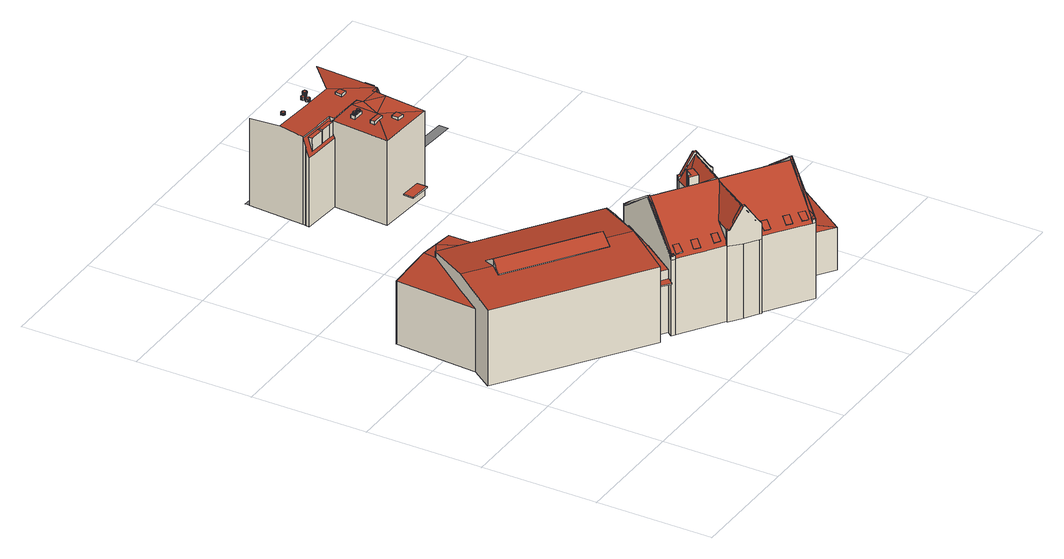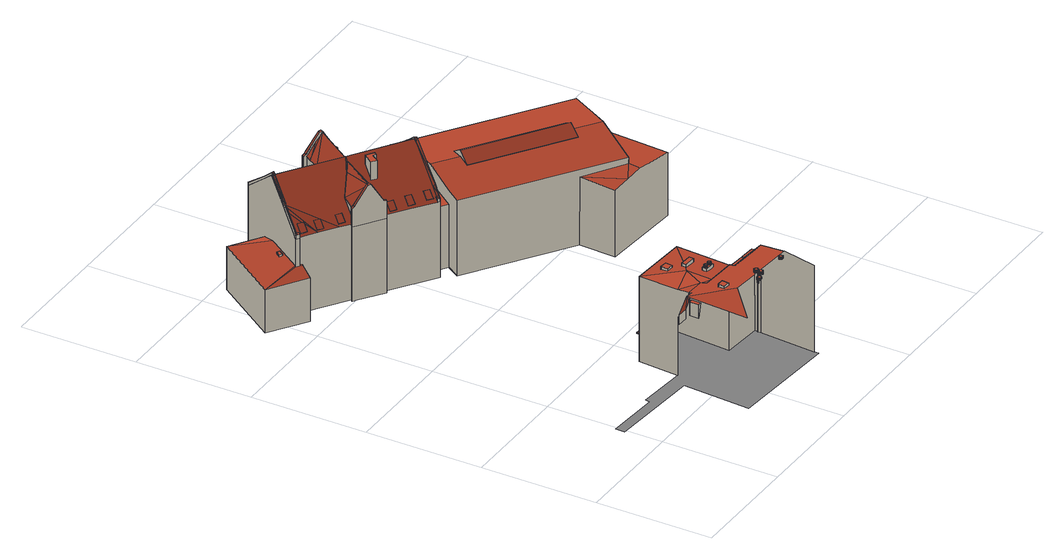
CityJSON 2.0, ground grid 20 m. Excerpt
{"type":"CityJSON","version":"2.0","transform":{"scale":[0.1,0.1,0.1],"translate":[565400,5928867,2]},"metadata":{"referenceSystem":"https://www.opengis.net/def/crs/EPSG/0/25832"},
"CityObjects":{
"building1":{"type":"Building","attributes":{"Grundfläche 2D":"654.071038","Grundhöhe NN":"2.779"},"children":["building1-1","building1-2"],"geometry":[{"type":"MultiSurface","lod":"3","boundaries":[[[0,1,2,3]],[[3,2,4,5,6]],[[7,8,9,10,11,12,13,14,15,16,17]],[[12,18,19,20,8,7,21,22,13]],[[23,24,25,26,27]],[[28,29,30,31,25,24,23]],[[32,33,34]],[[35,34,36]],[[32,34,35]],[[37,38,35,36,39,40]],[[1,0,10,9]],[[9,8,2,1]],[[8,20,4,2]],[[5,4,20,18]],[[18,12,11,10,0,3,6,5]],[[41,27,26,42,43,44,45,46]],[[47,29,28,23,27,41,46,45,48,49]],[[30,29,47,50]],[[40,39,36,34,33,51,52]],[[37,40,52,53]],[[33,32,54,51]],[[35,17,16,55,54,32]],[[53,56,21,7,17,35,38,37]],[[22,21,56,57]],[[43,42,26,25,31,30,50,55,16,15,14,13,22,57,44]],[[56,53,52,51,54,55,50,47,49,48,45,44,57]]],"semantics":{"surfaces":[{"type":"RoofSurface"},{"type":"WallSurface"},{"type":"GroundSurface"}],"values":[0,0,0,0,0,0,0,0,0,0,1,1,1,1,1,1,1,1,1,1,1,1,1,1,1,2]}}]},
"building1-1":{"type":"BuildingInstallation","parents":["building1"],"geometry":[{"type":"MultiSurface","lod":"3","boundaries":[[[58,59,60,61,62]],[[58,63,64,59]],[[60,59,64,65]],[[66,63,58,62]],[[65,67,61,60]],[[67,24,66,62,61]]],"semantics":{"surfaces":[{"type":"RoofSurface"},{"type":"WallSurface"}],"values":[0,1,1,1,1,1]}}]},
"building1-2":{"type":"BuildingInstallation","parents":["building1"],"geometry":[{"type":"MultiSurface","lod":"3","boundaries":[[[68,69,70,41,42,71]],[[41,46,43,42]],[[42,43,72,71]],[[68,71,72,73]],[[69,68,73,74]],[[46,41,70,69,74,75]],[[75,74,73,72,43,46]]],"semantics":{"surfaces":[{"type":"RoofSurface"},{"type":"WallSurface"},{"type":"OuterCeilingSurface"}],"values":[0,1,1,1,1,1,2]}}]},
"building2":{"type":"Building","attributes":{"Grundfläche 2D":"354.424644","Grundhöhe NN":"2.998"},"children":["building2-1","building2-2","building2-3","building2-4","building2-5","building2-6","building2-7","building2-8","building2-9","building2-10","building2-11","building2-12","building2-13","building2-14"],"geometry":[{"type":"MultiSurface","lod":"3","boundaries":[[[76,77,78,79]],[[77,80,81,78]],[[80,82,83,81]],[[84,85,86,83,82,87]],[[88,89,90,91,92,93,94,82,80,77,76,95,96]],[[88,96,95,76,79,97]],[[92,91,98,99,100,87,82,94,93]],[[101,102,103,104,89,88,97]],[[104,105,90,89]],[[106,98,91,90,105]],[[104,103,102,107,108,109,110,105]],[[107,102,111,109,108]],[[112,84,87,100,99,98,106,113,114,115,116,117,118,119,120]],[[111,102,101,121]],[[113,106,105,110,122]],[[110,109,114]],[[123,124,125,126,121,101,97,79,78,81,83,86,127,128,129,130,131,132]],[[122,110,114]],[[133,109,111]],[[113,122,114]],[[114,109,133]],[[133,134,115,114]],[[135,136,137,138,134,133,111,121,126]],[[139,116,115]],[[115,134,138,139]],[[139,138,116]],[[117,138,137]],[[116,138,117]],[[140,117,137]],[[137,136,141,140]],[[142,118,117]]],"semantics":{"surfaces":[{"type":"WallSurface"},{"type":"RoofSurface"},{"type":"GroundSurface"}],"values":[0,0,0,0,1,0,0,0,0,0,1,1,1,0,0,1,2,1,1,0,1,1,0,0,0,1,1,1,1,0,1]}}]},
"building2-1":{"type":"BuildingInstallation","parents":["building2"],"geometry":[{"type":"MultiSurface","lod":"3","boundaries":[[[143,144,145,146,147]],[[144,143,148]],[[149,145,144,148,150]],[[146,145,149]]],"semantics":{"surfaces":[{"type":"RoofSurface"},{"type":"WallSurface"}],"values":[0,1,1,1]}}]},
"building2-2":{"type":"BuildingInstallation","parents":["building2"],"geometry":[{"type":"MultiSurface","lod":"3","boundaries":[[[151,152,153,154,155,156,157,158,159,160,161,162,161,163,164,165,166,167,168,169,170,171,172,173]],[[152,151,174,175]],[[173,172,176,177]],[[151,173,177,174]],[[153,152,175,178]],[[154,153,178,179]],[[155,154,179,180]],[[156,155,180,181]],[[157,156,181,182]],[[158,157,182,183]],[[159,158,183,184]],[[160,159,184,185]],[[161,160,185,186]],[[162,161,186,187]],[[163,161,186,188]],[[164,163,188,189]],[[165,164,189,190]],[[166,165,190,191]],[[167,166,191,192]],[[168,167,192,193]],[[169,168,193,194]],[[170,169,194,195]],[[171,170,195,196]],[[172,171,196,176]]],"semantics":{"surfaces":[{"type":"RoofSurface"},{"type":"WallSurface"}],"values":[0,1,1,1,1,1,1,1,1,1,1,1,1,1,1,1,1,1,1,1,1,1,1,1]}}]},
"building2-3":{"type":"BuildingInstallation","parents":["building2"],"geometry":[{"type":"MultiSurface","lod":"3","boundaries":[[[197,198,199,200,201,202,203,204]],[[197,204,205]],[[197,205,206,198]],[[206,207,199,198]],[[208,202,201,200,199,207,209]]],"semantics":{"surfaces":[{"type":"RoofSurface"},{"type":"WallSurface"}],"values":[0,1,1,1,1]}}]},
"building2-4":{"type":"BuildingInstallation","parents":["building2"],"geometry":[{"type":"MultiSurface","lod":"3","boundaries":[[[210,211,212,213,214]],[[215,216,211,210]],[[107,217,212,211,216]],[[214,213,212,217,108,218]],[[218,215,210,214]]],"semantics":{"surfaces":[{"type":"RoofSurface"},{"type":"WallSurface"}],"values":[0,1,1,1,1]}}]},
"building2-5":{"type":"BuildingInstallation","parents":["building2"],"geometry":[{"type":"MultiSurface","lod":"3","boundaries":[[[219,220,221,222,223,224,225,226,227,228,229,230,231,232,233,234,235,236,237,238]],[[219,238,239,240]],[[220,219,240,241]],[[221,220,241,242]],[[221,242,243,222]],[[223,222,243,244]],[[224,223,244,245]],[[225,224,245,246]],[[226,225,246,247]],[[227,226,247,248]],[[228,227,248,249]],[[229,228,249,250]],[[230,229,250,251]],[[231,230,251,252]],[[232,231,252,253]],[[233,232,253,254]],[[234,233,254,255]],[[235,234,255,256]],[[236,235,256,257]],[[237,236,257,258]],[[238,237,258,239]]],"semantics":{"surfaces":[{"type":"RoofSurface"},{"type":"WallSurface"}],"values":[0,1,1,1,1,1,1,1,1,1,1,1,1,1,1,1,1,1,1,1,1]}}]},
"building2-6":{"type":"BuildingInstallation","parents":["building2"],"geometry":[{"type":"MultiSurface","lod":"3","boundaries":[[[259,260,261,262,263,264,265,266,267],[256,255,254,253,252,251,250,249,248,247,246,245,244,243,242,241,240,239,258,257],[268,269,270,271,272,273,274,275,276,277,278,279,280,281,282,283]],[[284,266,265,264,285,286]],[[266,284,287,288,289,259,267]],[[289,290,291,261,260,259]],[[291,292,293,285,264,263,262,261]]],"semantics":{"surfaces":[{"type":"RoofSurface"},{"type":"WallSurface"}],"values":[0,1,1,1,1]}}]},
"building2-7":{"type":"BuildingInstallation","parents":["building2"],"geometry":[{"type":"MultiSurface","lod":"3","boundaries":[[[294,295,296,297]],[[298,299,297,296]],[[299,300,294,297]],[[300,301,295,294]],[[301,298,296,295]],[[301,300,299,298]]],"semantics":{"surfaces":[{"type":"RoofSurface"},{"type":"WallSurface"},{"type":"OuterCeilingSurface"}],"values":[0,1,1,1,1,2]}}]},
"building2-8":{"type":"BuildingInstallation","parents":["building2"],"geometry":[{"type":"MultiSurface","lod":"3","boundaries":[[[302,303,304,305,306,307,308,309,310,311,312,313,314,315,316,317]],[[303,302,269,268]],[[304,303,268,283]],[[302,317,270,269]],[[305,304,283,282]],[[306,305,282,281]],[[307,306,281,280]],[[308,307,280,279]],[[309,308,279,278]],[[310,309,278,277]],[[311,310,277,276]],[[312,311,276,275]],[[313,312,275,274]],[[314,313,274,273]],[[315,314,273,272]],[[316,315,272,271]],[[317,316,271,270]]],"semantics":{"surfaces":[{"type":"RoofSurface"},{"type":"WallSurface"}],"values":[0,1,1,1,1,1,1,1,1,1,1,1,1,1,1,1,1]}}]},
"building2-9":{"type":"BuildingInstallation","parents":["building2"],"geometry":[{"type":"MultiSurface","lod":"3","boundaries":[[[318,319,320,321,322,323,324,325,326,327,328,329,330,331,332,333,334,335,336,337,338,339,340,341,342,343]],[[335,334,344,345]],[[336,335,345,346]],[[337,336,346,347]],[[318,343,348,349]],[[338,337,347,350]],[[339,338,350,351]],[[340,339,351,352]],[[341,340,352,353]],[[342,341,353,354]],[[343,342,354,348]],[[319,318,349,355]],[[320,319,355,356]],[[321,320,356,357]],[[322,321,357,358]],[[323,322,358,359]],[[324,323,359,360]],[[325,324,360,361]],[[326,325,361,362]],[[327,326,362,363]],[[328,327,363,364]],[[329,328,364,365]],[[329,365,366,330]],[[331,330,366,367]],[[332,331,367,368]],[[333,332,368,369]],[[334,333,369,344]]],"semantics":{"surfaces":[{"type":"RoofSurface"},{"type":"WallSurface"}],"values":[0,1,1,1,1,1,1,1,1,1,1,1,1,1,1,1,1,1,1,1,1,1,1,1,1,1,1]}}]},
"building2-10":{"type":"BuildingInstallation","parents":["building2"],"geometry":[{"type":"MultiSurface","lod":"3","boundaries":[[[370,371,372,373,374,375,376,377,378,379,380,381,382,383,384,385,386,387,388,389,390,391]],[[371,370,392,393]],[[391,390,394,395]],[[370,391,395,392]],[[372,371,393,396]],[[373,372,396,397]],[[374,373,397,398]],[[375,374,398,399]],[[375,399,400,376]],[[377,376,400,401]],[[378,377,401,402]],[[379,378,402,403]],[[380,379,403,404]],[[381,380,404,405]],[[382,381,405,406]],[[383,382,406,407]],[[384,383,407,408]],[[385,384,408,409]],[[386,385,409,410]],[[387,386,410,411]],[[388,387,411,412]],[[389,388,412,413]],[[390,389,413,394]]],"semantics":{"surfaces":[{"type":"RoofSurface"},{"type":"WallSurface"}],"values":[0,1,1,1,1,1,1,1,1,1,1,1,1,1,1,1,1,1,1,1,1,1,1]}}]},
"building2-11":{"type":"BuildingInstallation","parents":["building2"],"geometry":[{"type":"MultiSurface","lod":"3","boundaries":[[[414,415,416,417]],[[418,419,417,416]],[[419,420,414,417]],[[415,414,420,421]],[[415,421,418,416]]],"semantics":{"surfaces":[{"type":"RoofSurface"},{"type":"WallSurface"}],"values":[0,1,1,1,1]}}]},
"building2-12":{"type":"BuildingInstallation","parents":["building2"],"geometry":[{"type":"MultiSurface","lod":"3","boundaries":[[[422,423,424,425,426,427,428,429,430,431,432,433,434,435,436,437,438,439,440,441,442,443,444,445]],[[422,445,446,447]],[[423,422,447,448]],[[424,423,448,449]],[[425,424,449,450]],[[426,425,450,451]],[[427,426,451,452]],[[428,427,452,453]],[[429,428,453,454]],[[430,429,454,455]],[[431,430,455,456]],[[432,431,456,457]],[[433,432,457,458]],[[434,433,458,459]],[[435,434,459,460]],[[436,435,460,461]],[[437,436,461,462]],[[438,437,462,463]],[[464,439,438,463,465]],[[464,466,440,439]],[[466,467,441,440]],[[468,441,467]],[[442,441,468,469]],[[443,442,469,470]],[[444,443,470,471]],[[445,444,471,446]]],"semantics":{"surfaces":[{"type":"RoofSurface"},{"type":"WallSurface"}],"values":[0,1,1,1,1,1,1,1,1,1,1,1,1,1,1,1,1,1,1,1,1,1,1,1,1,1]}}]},
"building2-13":{"type":"BuildingInstallation","parents":["building2"],"geometry":[{"type":"MultiSurface","lod":"3","boundaries":[[[472,473,474,475]],[[475,474,476,477]],[[472,475,477,478]],[[473,472,478,479]],[[474,473,479,476]]],"semantics":{"surfaces":[{"type":"RoofSurface"},{"type":"WallSurface"}],"values":[0,1,1,1,1]}}]},
"building2-14":{"type":"BuildingInstallation","parents":["building2"],"geometry":[{"type":"MultiSurface","lod":"3","boundaries":[[[480,481,482,483]],[[483,482,484]],[[483,484,485,480]],[[481,480,485]]],"semantics":{"surfaces":[{"type":"RoofSurface"},{"type":"WallSurface"}],"values":[0,1,1,1]}}]},
"building3":{"type":"Building","attributes":{"Grundfläche 2D":"499.013989","Grundhöhe NN":"2.803"},"children":["building3-1","building3-2","building3-3","building3-4","building3-5","building3-6","building3-7","building3-8","building3-9","building3-10","building3-11","building3-12","building3-13","building3-14","building3-15","building3-16","building3-17","building3-18"],"geometry":[{"type":"MultiSurface","lod":"3","boundaries":[[[486,487,488]],[[489,487,486]],[[490,487,489]],[[491,487,490]],[[487,491,492,493]],[[494,495,496]],[[497,496,498]],[[494,496,497,499]],[[497,498,500,501]],[[502,497,501,503,504,505,506,507,508,509,510,511,512]],[[508,513,509]],[[513,514,509]],[[515,516,517,518,519,520,521,522,504,503,523,524,525,526,527,528,529]],[[520,530,531,532]],[[520,532,533]],[[503,501,523]],[[521,520,533,534,522]],[[535,523,501,500,498,536,537,538,539,540,541,542,543,544,545,546]],[[547,548,549,550,551,552,553,523,535,546,554,555,556,557]],[[558,559,560,561,562,563,556]],[[556,563,562,547,557]],[[564,565,566,567,568,569,562,561,560,559,558,570,571]],[[572,573,574,549,548]],[[575,523,553]],[[524,523,575,576,577,578,579,580,581,582,583,584,525]],[[585,586,587,588,589]],[[590,591,592,593,594]],[[593,595,594]],[[595,586,585,594]],[[591,596,597,592]],[[486,488,578,577]],[[575,489,486,577,576]],[[489,575,553,490]],[[491,490,553,552]],[[551,550,492,491,552]],[[537,536,498,496,495]],[[505,504,522,534]],[[514,598,510,509]],[[516,515,529,599,600]],[[517,516,600,601]],[[520,519,518,517,601,602]],[[530,520,602,603]],[[604,605,606,531,530,603,607]],[[608,609,539,538,605,604]],[[540,539,609,610]],[[541,540,610,611]],[[544,543,542,541,611,612]],[[588,587,586,595,593,564,571,570,558,556,555,554,546,545,544,612,613,589]],[[565,564,593,592,566]],[[566,592,597,567]],[[562,569,568,567,597,596,614,615,548,547]],[[572,548,615,616]],[[617,618,619,574,573,572,616,620]],[[579,619,618,621]],[[583,582,581,580,579,621,622]],[[48,599,529,528,527,526,525,584,583,622,49]],[[585,589,613,623]],[[594,585,623,624]],[[590,594,624,625]],[[590,625,614,596,591]],[[620,616,615,614,625,624,623,613,612,611,610,609,608,604,607,603,602,601,600,599,48,49,622,621,618,617]]],"semantics":{"surfaces":[{"type":"RoofSurface"},{"type":"WallSurface"},{"type":"GroundSurface"}],"values":[0,0,0,0,0,0,0,0,0,0,0,0,0,0,0,0,0,0,0,0,0,0,0,0,0,0,0,0,0,0,1,1,1,1,1,1,1,1,1,1,1,1,1,1,1,1,1,1,1,1,1,1,1,1,1,1,1,1,1,1,2]}}]},
"building3-1":{"type":"BuildingInstallation","parents":["building3"],"geometry":[{"type":"MultiSurface","lod":"3","boundaries":[[[626,627,628]],[[629,630,626]],[[630,631,626]],[[631,627,626]],[[632,631,630]],[[633,634,631]],[[634,627,631]],[[635,636,633]],[[636,634,633]],[[637,638,635]],[[638,636,635]],[[639,640,637]],[[640,638,637]],[[641,640,639]],[[642,640,641]],[[643,642,641]],[[644,643,645,646]],[[644,642,643]],[[646,647,644]],[[646,648,649,650,651,647]],[[529,515,516,629,626,628]],[[629,516,517,652,632,630]],[[652,653,631,632]],[[639,637,635,633,631,653,654,655,656,524,657,658,645,643,641]],[[581,650,649,648,659]],[[583,647,651,650,581,582]],[[634,636,638,640,642,644,647,583,584,525,526,527,528,529,628,627]]],"semantics":{"surfaces":[{"type":"RoofSurface"},{"type":"WallSurface"}],"values":[0,0,0,0,0,0,0,0,0,0,0,0,0,0,0,0,0,0,0,0,1,1,1,1,1,1,1]}}]},
"building3-2":{"type":"BuildingInstallation","parents":["building3"],"geometry":[{"type":"MultiSurface","lod":"3","boundaries":[[[660,661,662,663,664]],[[664,663,665,666]],[[666,667,661,660,664]],[[667,668,662,661]],[[668,665,663,662]]],"semantics":{"surfaces":[{"type":"RoofSurface"},{"type":"WallSurface"}],"values":[0,1,1,1,1]}}]},
"building3-3":{"type":"BuildingInstallation","parents":["building3"],"geometry":[{"type":"MultiSurface","lod":"3","boundaries":[[[669,670,671,672]],[[671,670,673,674]],[[672,671,674,675]],[[669,672,675,676]],[[670,669,676,673]]],"semantics":{"surfaces":[{"type":"RoofSurface"},{"type":"WallSurface"}],"values":[0,1,1,1,1]}}]},
"building3-4":{"type":"BuildingInstallation","parents":["building3"],"geometry":[{"type":"MultiSurface","lod":"3","boundaries":[[[677,678,679,680,681,682,683]],[[684,685,682,681]],[[686,687,688,679,678,677]],[[684,681,680,679,688,689]],[[685,690,686,677,683,682]]],"semantics":{"surfaces":[{"type":"RoofSurface"},{"type":"WallSurface"}],"values":[0,1,1,1,1]}}]},
"building3-5":{"type":"BuildingInstallation","parents":["building3"],"geometry":[{"type":"MultiSurface","lod":"3","boundaries":[[[691,692,693,694,695]],[[696,697,695,694]],[[691,695,697,698]],[[692,691,698,699]],[[699,700,696,694,693,692]]],"semantics":{"surfaces":[{"type":"RoofSurface"},{"type":"WallSurface"}],"values":[0,1,1,1,1]}}]},
"building3-6":{"type":"BuildingInstallation","parents":["building3"],"geometry":[{"type":"MultiSurface","lod":"3","boundaries":[[[701,702,703]],[[704,705,706,707,702,701]],[[708,561,709,703,702,707]],[[703,709,560,710,705,704,701]],[[710,711,706,705]],[[707,706,711,708]]],"semantics":{"surfaces":[{"type":"RoofSurface"},{"type":"WallSurface"}],"values":[0,0,1,1,1,1]}}]},
"building3-7":{"type":"BuildingInstallation","parents":["building3"],"geometry":[{"type":"MultiSurface","lod":"3","boundaries":[[[712,713,714,715]],[[712,715,716,717]],[[715,714,718,716]],[[713,712,717,719]],[[714,713,719,718]]],"semantics":{"surfaces":[{"type":"RoofSurface"},{"type":"WallSurface"}],"values":[0,1,1,1,1]}}]},
"building3-8":{"type":"BuildingInstallation","parents":["building3"],"geometry":[{"type":"MultiSurface","lod":"3","boundaries":[[[720,721,722,723]],[[723,722,724,725]],[[720,723,725,726]],[[721,720,726,727]],[[722,721,727,724]]],"semantics":{"surfaces":[{"type":"RoofSurface"},{"type":"WallSurface"}],"values":[0,1,1,1,1]}}]},
"building3-9":{"type":"BuildingInstallation","parents":["building3"],"geometry":[{"type":"MultiSurface","lod":"3","boundaries":[[[728,729,730,731,732,733]],[[734,735,733,732]],[[736,729,728,737,738]],[[736,739,730,729]],[[739,740,731,730]],[[740,734,732,731]],[[737,728,733,735]]],"semantics":{"surfaces":[{"type":"RoofSurface"},{"type":"WallSurface"}],"values":[0,1,1,1,1,1,1]}}]},
"building3-10":{"type":"BuildingInstallation","parents":["building3"],"geometry":[{"type":"MultiSurface","lod":"3","boundaries":[[[741,742,743,744]],[[742,741,745,746]],[[747,748,744,743]],[[748,745,741,744]],[[743,742,746,747]]],"semantics":{"surfaces":[{"type":"RoofSurface"},{"type":"WallSurface"}],"values":[0,1,1,1,1]}}]},
"building3-11":{"type":"BuildingInstallation","parents":["building3"],"geometry":[{"type":"MultiSurface","lod":"3","boundaries":[[[749,750,751,752]],[[749,752,753,754]],[[755,753,752,751]],[[751,750,756,755]],[[754,756,750,749]]],"semantics":{"surfaces":[{"type":"RoofSurface"},{"type":"WallSurface"}],"values":[0,1,1,1,1]}}]},
"building3-12":{"type":"BuildingInstallation","parents":["building3"],"geometry":[{"type":"MultiSurface","lod":"3","boundaries":[[[757,758,759]],[[760,761,757]],[[761,758,757]],[[762,763,760]],[[763,761,760]],[[764,765,762]],[[762,765,766,763]],[[767,768,764]],[[768,765,764]],[[769,770,767]],[[770,768,767]],[[771,772,769]],[[769,772,773,770]],[[774,775,771]],[[775,772,771]],[[776,777,774]],[[777,775,774]],[[778,779,776]],[[779,777,776]],[[780,777,779,781,782]],[[758,783,784,759]],[[564,778,776,774,771,769,767,764,762,760,757,759,544,545,546,554,555,556,558,570,571]],[[564,565,566,781,779,778]],[[566,567,785,782,781]],[[785,786,780,782]],[[786,787,777,780]],[[563,557,788,789,790,765,768,770,773,772,775,777,787,559]],[[790,535,791,792,793,758,761,763,766,765]],[[793,794,783,758]],[[784,783,794,543]],[[544,759,784,543]]],"semantics":{"surfaces":[{"type":"RoofSurface"},{"type":"WallSurface"}],"values":[0,0,0,0,0,0,0,0,0,0,0,0,0,0,0,0,0,0,0,0,0,1,1,1,1,1,1,1,1,1,1]}}]},
"building3-13":{"type":"BuildingInstallation","parents":["building3"],"geometry":[{"type":"MultiSurface","lod":"3","boundaries":[[[795,514,513]],[[795,513,508,507,506,796,797,798,799,800]],[[512,511,510,801,802]],[[802,801,803,804,805]],[[803,806,807,808,804]],[[809,808,807,810,811,812]],[[800,530,531,606,605,538,539,540,810,807,806,803,801,510,598,514,795]],[[540,541,813,812,811,810]],[[537,495,494,499,497,502,512,802,805,804,808,809,812,813,814]],[[521,798,797,796,506,505,534]],[[799,798,521,520,530,800]]],"semantics":{"surfaces":[{"type":"RoofSurface"},{"type":"WallSurface"}],"values":[0,0,0,0,0,0,1,1,1,1,1]}}]},
"building3-14":{"type":"BuildingInstallation","parents":["building3"],"geometry":[{"type":"MultiSurface","lod":"3","boundaries":[[[815,816,817,818,819,820]],[[818,817,821,822]],[[823,820,819,818,822,824]],[[815,820,823,825]],[[821,817,816,815,825,826]]],"semantics":{"surfaces":[{"type":"RoofSurface"},{"type":"WallSurface"}],"values":[0,1,1,1,1]}}]},
"building3-15":{"type":"BuildingInstallation","parents":["building3"],"geometry":[{"type":"MultiSurface","lod":"3","boundaries":[[[827,828,829,830,831,832]],[[830,829,833,834]],[[835,832,831,830,834,836]],[[827,832,835,837]],[[833,829,828,827,837,838]]],"semantics":{"surfaces":[{"type":"RoofSurface"},{"type":"WallSurface"}],"values":[0,1,1,1,1]}}]},
"building3-16":{"type":"BuildingInstallation","parents":["building3"],"geometry":[{"type":"MultiSurface","lod":"3","boundaries":[[[839,840,841,842,843]],[[844,845,843,842]],[[845,846,839,843]],[[847,841,840,839,846,848]],[[847,844,842,841]]],"semantics":{"surfaces":[{"type":"RoofSurface"},{"type":"WallSurface"}],"values":[0,1,1,1,1]}}]},
"building3-17":{"type":"BuildingInstallation","parents":["building3"],"geometry":[{"type":"MultiSurface","lod":"3","boundaries":[[[849,850,851,852]],[[850,849,853,854]],[[852,851,855,856]],[[849,852,856,853]],[[851,850,854,855]]],"semantics":{"surfaces":[{"type":"RoofSurface"},{"type":"WallSurface"}],"values":[0,1,1,1,1]}}]},
"building3-18":{"type":"BuildingInstallation","parents":["building3"],"geometry":[{"type":"MultiSurface","lod":"3","boundaries":[[[857,858,859,860,861]],[[857,862,863,858]],[[862,864,865,863]],[[865,864,866,867,868,869]],[[868,867,870,871,872]],[[488,487,493,864,862,857,861]],[[550,873,874,870,867,866,864,493,492]],[[871,870,874,548,572,872]],[[572,573,574,619,859,858,863,865,869,868,872]],[[488,861,860,859,619,579,578]]],"semantics":{"surfaces":[{"type":"RoofSurface"},{"type":"WallSurface"}],"values":[0,0,0,0,0,1,1,1,1,1]}}]}
},
"vertices":[
[266,268,152],[113,373,152],[103,354,166],[254,250,166],[88,337,152],[241,231,152],[253,249,166],[59,385,154],[103,354,154],[113,373,151],[266,268,151],[254,250,154],[253,249,154],[294,220,154],[298,226,153],[332,274,146],[347,297,142],[112,460,142],[241,231,151],[136,304,151],[88,337,151],[6,308,142],[242,144,142],[314,206,122],[307,211,122],[294,220,122],[253,161,120],[273,148,120],[315,208,122],[351,261,120],[332,274,120],[298,226,122],[179,413,129],[182,477,127],[147,479,129],[112,460,131],[114,481,131],[31,343,120],[59,385,124],[92,483,128],[40,486,120],[273,148,104],[253,161,104],[253,161,102],[253,161,8],[273,148,8],[273,148,102],[351,261,8],[314,206,8],[315,208,8],[332,274,8],[182,477,8],[40,486,8],[31,343,8],[179,413,8],[347,297,8],[6,308,8],[242,144,8],
[303,223,123],[298,217,123],[296,214,123],[305,208,123],[312,218,123],[303,223,122],[298,217,122],[296,214,122],[312,218,122],[305,208,122],
[264,136,104],[267,139,104],[271,144,104],[245,150,104],[245,150,102],[264,136,102],[267,139,102],[271,144,102],
[260,764,132],[260,770,149],[260,770,10],[260,764,10],[261,770,149],[261,770,10],[261,775,164],[261,775,10],[264,818,170],[268,872,164],[268,872,10],[261,775,166],[328,759,132],[328,763,141],[331,762,141],[331,770,164],[299,772,164],[297,772,164],[271,774,164],[270,763,132],[296,761,132],[328,759,10],[331,770,166],[299,772,166],[297,772,166],[321,664,10],[321,664,161],[328,759,162],[328,763,162],[331,762,163],[331,762,165],[362,701,164],[369,707,164],[377,713,164],[379,759,164],[423,657,161],[338,812,170],[393,758,165],[396,749,164],[428,747,164],[428,751,164],[440,750,164],[390,809,170],[345,812,170],[341,812,170],[423,657,10],[393,758,164],[606,722,10],[514,728,10],[513,720,10],[428,727,10],[268,873,10],[268,879,10],[268,880,10],[456,867,10],[448,750,10],[607,738,10],[428,727,163],[429,747,164],[428,727,115],[429,742,115],[429,742,132],[429,747,148],[428,747,148],[447,741,132],[447,741,115],[447,859,164],
[271,773,161],[270,765,161],[296,763,161],[297,771,161],[273,773,161],[270,765,138],[296,763,137],[291,764,137],
[289,830,178],[288,830,178],[288,829,178],[287,829,178],[287,828,178],[287,827,178],[287,826,178],[287,825,178],[288,824,178],[289,824,178],[290,824,178],[290,823,178],[291,824,178],[292,824,178],[292,825,178],[293,825,178],[293,826,178],[293,827,178],[293,828,178],[292,829,178],[291,829,178],[291,830,178],[290,830,178],[289,830,174],[288,830,174],[291,830,174],[290,830,174],[288,829,174],[287,829,174],[287,828,174],[287,827,174],[287,826,174],[287,825,174],[288,824,174],[289,824,174],[290,824,174],[290,823,174],[291,824,174],[292,824,174],[292,825,174],[293,825,174],[293,826,174],[293,827,174],[293,828,174],[292,829,174],[291,829,174],
[299,763,161],[316,762,161],[326,761,161],[326,762,161],[326,763,161],[326,769,161],[303,771,161],[299,771,161],[299,763,138],[316,762,138],[326,761,137],[326,763,143],[326,762,141],
[349,709,169],[348,701,169],[369,700,169],[369,707,169],[369,708,169],[349,709,163],[348,701,163],[369,700,164],[369,708,164],
[351,740,173],[350,740,173],[349,739,173],[349,738,173],[348,738,173],[348,737,173],[349,737,173],[349,736,173],[349,735,173],[350,735,173],[351,735,173],[352,735,173],[353,735,173],[353,736,173],[353,737,173],[354,737,173],[354,738,173],[353,738,173],[353,739,173],[352,740,173],[352,740,169],[351,740,169],[350,740,169],[349,739,169],[349,738,169],[348,738,169],[348,737,169],[349,737,169],[349,736,169],[349,735,169],[350,735,169],[351,735,169],[352,735,169],[353,735,169],[353,736,169],[353,737,169],[354,737,169],[354,738,169],[353,738,169],[353,739,169],
[364,733,169],[364,736,169],[364,741,169],[354,742,169],[349,742,169],[347,742,169],[346,735,169],[346,734,169],[348,734,169],[359,739,169],[360,739,169],[361,739,169],[362,738,169],[362,737,169],[362,736,169],[362,735,169],[361,735,169],[361,734,169],[360,734,169],[359,734,169],[359,735,169],[358,735,169],[358,736,169],[358,737,169],[358,738,169],[346,734,163],[347,742,163],[346,735,163],[348,734,163],[357,733,164],[364,733,164],[364,736,164],[364,741,164],[354,742,163],[349,742,163],
[363,643,44],[400,640,44],[401,659,44],[364,661,44],[401,659,42],[364,661,42],[363,643,42],[400,640,42],
[360,739,173],[359,739,173],[358,738,173],[358,737,173],[358,736,173],[358,735,173],[359,735,173],[359,734,173],[360,734,173],[361,734,173],[361,735,173],[362,735,173],[362,736,173],[362,737,173],[362,738,173],[361,739,173],
[340,817,179],[340,816,179],[339,816,179],[339,815,179],[338,814,179],[338,813,179],[339,813,179],[339,812,179],[340,811,179],[341,811,179],[341,810,179],[342,810,179],[342,811,179],[343,811,179],[344,811,179],[344,812,179],[345,812,179],[345,813,179],[345,814,179],[345,815,179],[344,815,179],[344,816,179],[343,816,179],[343,817,179],[342,817,179],[341,817,179],[345,812,174],[345,813,174],[345,814,174],[345,815,174],[341,817,174],[340,817,174],[344,815,174],[344,816,174],[343,816,174],[343,817,174],[342,817,174],[340,816,174],[339,816,174],[339,815,174],[338,814,174],[338,813,174],[339,813,174],[339,812,174],[340,811,174],[341,811,174],[341,810,174],[342,810,174],[342,811,174],[343,811,174],[344,811,174],[344,812,174],
[342,825,179],[341,825,179],[340,825,179],[340,824,179],[339,824,179],[339,823,179],[339,822,179],[339,821,179],[340,820,179],[341,819,179],[342,819,179],[343,819,179],[344,820,179],[345,820,179],[345,821,179],[345,822,179],[345,823,179],[345,824,179],[345,825,179],[344,825,179],[343,825,179],[342,826,179],[342,825,174],[341,825,174],[343,825,174],[342,826,174],[340,825,174],[340,824,174],[339,824,174],[339,823,174],[339,822,174],[339,821,174],[340,820,174],[341,819,174],[342,819,174],[343,819,174],[344,820,174],[345,820,174],[345,821,174],[345,822,174],[345,823,174],[345,824,174],[345,825,174],[344,825,174],
[390,676,167],[391,688,167],[379,689,167],[378,677,167],[379,689,163],[378,677,162],[390,676,162],[391,688,163],
[357,831,178],[356,831,178],[355,831,178],[355,830,178],[354,830,178],[354,829,178],[354,828,178],[354,827,178],[354,826,178],[355,826,178],[355,825,178],[356,825,178],[357,825,178],[358,825,178],[359,825,178],[359,826,178],[360,826,178],[360,827,178],[360,828,178],[360,829,178],[360,830,178],[359,830,178],[359,831,178],[358,831,178],[358,831,174],[357,831,174],[356,831,174],[355,831,174],[355,830,174],[354,830,174],[354,829,174],[354,828,174],[354,827,174],[354,826,174],[355,826,174],[355,825,174],[356,825,174],[357,825,174],[358,825,174],[359,825,174],[359,826,174],[360,826,174],[360,827,168],[360,826,169],[360,828,168],[360,829,168],[360,829,174],[360,830,174],[359,830,174],[359,831,174],
[397,780,172],[398,791,172],[387,792,172],[386,780,172],[387,792,168],[386,780,167],[397,780,167],[398,791,168],
[448,775,161],[442,775,161],[441,759,161],[447,759,161],[447,759,137],[448,775,137],
[422,202,167],[461,209,204],[438,224,165],[419,148,204],[432,154,194],[463,168,170],[481,194,165],[463,207,200],[376,68,191],[389,60,169],[396,70,169],[367,74,205],[408,88,171],[371,72,199],[411,131,200],[411,138,205],[367,75,204],[406,135,201],[364,113,168],[347,88,168],[348,88,170],[346,85,170],[346,84,170],[346,83,171],[351,79,181],[353,82,181],[354,83,181],[345,84,170],[345,83,170],[269,137,142],[272,135,142],[272,136,143],[285,127,143],[310,110,143],[344,87,143],[346,89,146],[348,90,147],[413,141,208],[318,206,208],[315,208,208],[314,206,206],[271,144,148],[267,140,143],[267,139,142],[343,85,142],[344,84,142],[345,85,142],[345,86,143],[347,88,145],[512,73,208],[396,70,154],[389,60,144],[386,55,140],[387,55,140],[390,52,140],[392,55,143],[408,45,143],[463,6,143],[468,3,143],[501,51,188],[515,71,208],[502,182,143],[486,193,143],[482,196,142],[481,194,144],[474,184,154],[463,168,169],[432,154,191],[516,72,207],[517,74,205],[537,103,179],[535,107,177],[542,110,171],[541,115,169],[537,138,156],[536,140,155],[532,161,143],[537,108,175],[564,141,142],[561,143,142],[558,145,142],[557,144,143],[554,146,143],[545,152,143],[560,136,146],[563,140,143],[488,196,140],[485,198,140],[484,199,140],[419,148,200],[420,163,191],[422,202,165],[438,224,143],[438,225,143],[405,248,143],[367,275,143],[366,275,143],[363,277,143],[315,208,207],[553,15,84],[517,74,94],[516,72,93],[515,71,93],[501,51,85],[569,169,85],[554,148,93],[558,145,93],[564,141,93],[631,127,84],[563,140,94],[553,146,94],[557,144,94],[346,83,170],[267,139,8],[272,135,8],[272,136,8],[344,87,8],[343,85,8],[364,70,8],[364,70,140],[346,83,142],[344,84,8],[386,55,8],[387,55,8],[390,52,8],[392,55,8],[468,3,8],[501,51,8],[553,146,8],[486,193,8],[488,196,8],[484,199,8],[441,229,8],[441,229,140],[485,198,8],[438,225,8],[363,277,8],[553,15,8],[631,127,8],[569,169,8],
[269,137,149],[267,140,149],[267,139,148],[272,135,149],[272,136,149],[273,142,149],[276,141,149],[276,146,153],[271,144,153],[309,193,198],[273,148,156],[316,204,209],[314,206,209],[318,206,210],[315,208,210],[321,211,206],[351,261,163],[354,259,159],[359,272,152],[361,269,149],[362,270,148],[363,277,148],[363,269,148],[364,270,148],[367,275,148],[366,275,148],[276,141,148],[273,142,148],[276,146,151],[313,200,202],[316,204,206],[318,206,207],[321,211,203],[364,270,147],
[310,116,148],[313,114,148],[320,124,157],[311,130,157],[304,121,148],[311,130,156],[304,121,147],[313,114,147],[320,124,156],
[342,96,149],[348,106,158],[339,112,158],[333,102,149],[348,106,157],[339,112,157],[333,102,148],[342,96,148],
[285,147,157],[279,138,149],[279,137,148],[287,132,148],[288,131,148],[294,141,157],[291,143,157],[288,131,147],[294,141,156],[285,147,156],[279,138,148],[279,137,147],[287,132,147],[291,143,156],
[377,261,148],[368,268,148],[367,266,149],[361,257,157],[370,251,157],[361,257,156],[370,251,156],[377,261,147],[368,268,147],[367,266,148],
[537,138,157],[536,140,156],[536,139,157],[544,133,157],[545,133,157],[552,143,147],[543,149,147],[543,149,146],[536,139,156],[545,133,156],[552,143,146],
[429,228,146],[420,234,146],[413,224,156],[422,218,156],[422,218,155],[429,228,145],[413,224,155],[420,234,145],
[530,159,146],[521,165,146],[514,155,156],[523,149,156],[514,155,155],[523,149,155],[530,159,145],[521,165,145],
[413,185,212],[405,191,212],[396,178,212],[391,182,212],[388,177,212],[401,168,212],[388,177,195],[401,168,195],[405,191,179],[413,185,179],[410,188,179],[396,178,191],[391,182,191],
[546,108,96],[541,100,96],[545,97,96],[551,105,96],[546,108,93],[541,100,93],[545,97,93],[551,105,93],
[463,13,148],[469,22,157],[460,29,157],[454,19,148],[454,19,147],[463,13,147],[460,29,156],[469,22,156],
[471,8,153],[468,10,149],[468,3,149],[501,51,193],[474,19,158],[515,71,213],[498,53,192],[516,72,213],[513,74,213],[512,73,213],[517,74,212],[514,76,212],[537,103,185],[516,79,208],[542,110,178],[537,108,179],[535,107,180],[560,136,154],[543,117,170],[563,140,150],[557,138,149],[564,141,149],[561,143,149],[554,140,149],[558,145,149],[556,143,149],[467,11,149],[463,6,149],[556,143,144],[554,140,146],[557,138,146],[516,79,202],[514,76,205],[513,74,207],[498,53,189],[495,49,185],[468,10,147],[467,11,147],
[344,84,170],[347,88,170],[346,89,170],[346,89,169],[344,87,169],[343,85,169],[364,70,206],[367,75,206],[368,68,206],[371,72,206],[367,74,206],[386,55,175],[387,55,173],[390,59,173],[392,57,170],[390,52,169],[392,55,169],[393,57,169],[393,57,144],[392,57,144],
[500,179,147],[498,180,147],[491,185,147],[484,175,156],[485,174,156],[493,169,156],[491,185,146],[484,175,155],[493,169,155],[485,174,155],[500,179,146],[498,180,146],
[417,59,158],[409,65,158],[408,65,158],[402,55,148],[408,51,148],[411,49,148],[408,65,157],[402,55,147],[411,49,147],[408,51,147],[417,59,157],[409,65,157],
[403,244,147],[401,246,147],[394,251,147],[387,240,157],[396,234,157],[387,240,156],[396,234,156],[403,244,146],[394,251,146],[401,246,146],
[441,28,148],[448,38,157],[439,44,157],[432,34,148],[441,28,147],[448,38,156],[439,44,156],[432,34,147],
[441,222,172],[444,226,172],[441,229,171],[438,225,171],[438,224,171],[460,210,207],[462,214,207],[463,207,207],[466,211,207],[481,194,176],[482,194,175],[485,198,175],[484,199,176],[485,192,171],[486,193,171],[488,196,171],[482,194,144],[485,192,144]
]}
